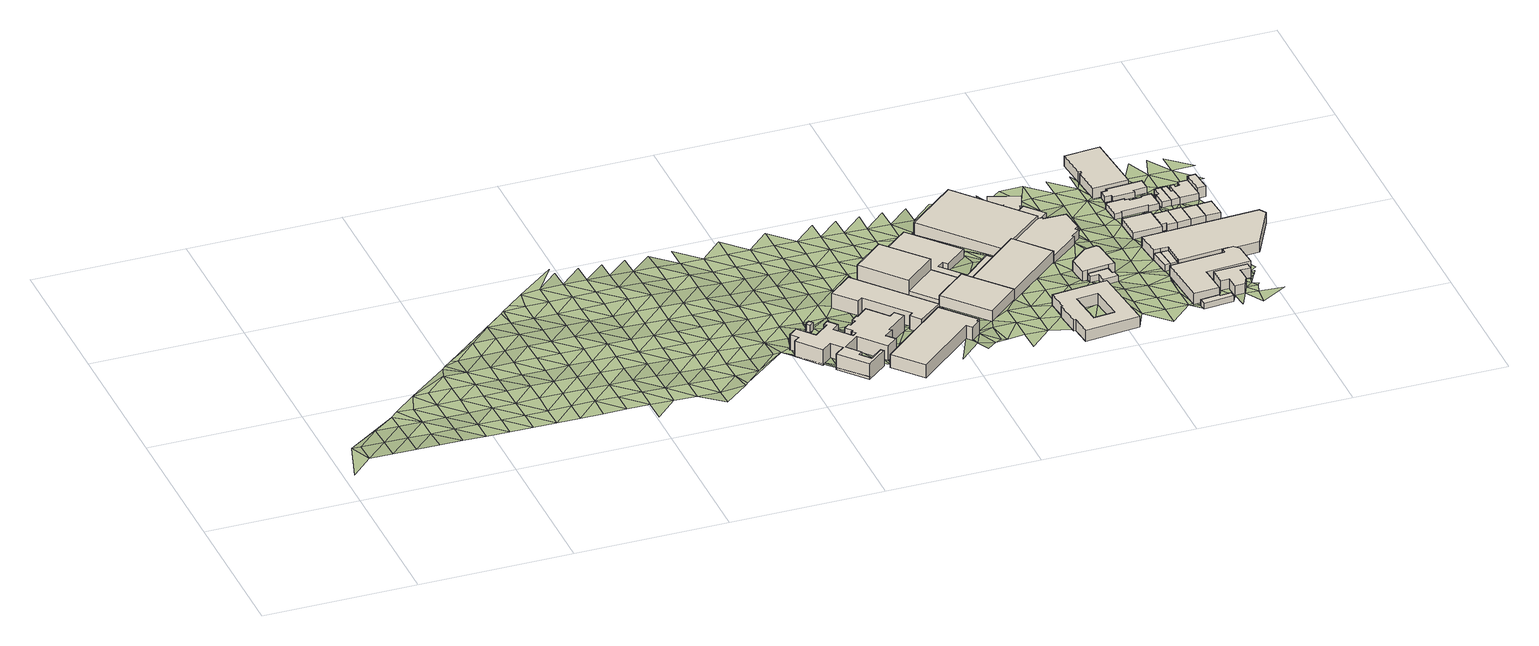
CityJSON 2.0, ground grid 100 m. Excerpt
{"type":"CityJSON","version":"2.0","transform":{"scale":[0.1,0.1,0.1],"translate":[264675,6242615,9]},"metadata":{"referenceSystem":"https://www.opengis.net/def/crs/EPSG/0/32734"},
"CityObjects":{
"building1":{"type":"Building","attributes":{"building":"yes","building:levels":"1","footprint":{"type":"Polygon"},"plus_code":"CGXHXGX5+X9X","ground_height":16.44,"building_height":4.1,"roof_height":20.54},"geometry":[{"type":"Solid","lod":"1","boundaries":[[[[0,1,2,3]],[[1,4,5,2]],[[4,6,7,5]],[[6,0,3,7]],[[3,2,5,7]],[[6,4,1,0]]]]}]},
"building2":{"type":"Building","attributes":{"address":"Salt River Road Salt River Cape Town","building":"civic","building:levels":"3","footprint":{"type":"Polygon"},"plus_code":"CJX2X6XW+XQW","ground_height":17.45,"building_height":9.7,"roof_height":27.15},"geometry":[{"type":"Solid","lod":"1","boundaries":[[[[8,9,10,11]],[[9,12,13,10]],[[12,14,15,13]],[[14,16,17,15]],[[16,18,19,17]],[[18,20,21,19]],[[20,22,23,21]],[[22,24,25,23]],[[24,26,27,25]],[[26,28,29,27]],[[28,30,31,29]],[[30,32,33,31]],[[32,34,35,33]],[[34,36,37,35]],[[36,38,39,37]],[[38,40,41,39]],[[40,42,43,41]],[[42,44,45,43]],[[44,46,47,45]],[[46,48,49,47]],[[48,50,51,49]],[[50,52,53,51]],[[52,54,55,53]],[[54,56,57,55]],[[56,58,59,57]],[[58,60,61,59]],[[60,62,63,61]],[[62,64,65,63]],[[64,66,67,65]],[[66,68,69,67]],[[68,70,71,69]],[[70,72,73,71]],[[72,74,75,73]],[[74,76,77,75]],[[76,78,79,77]],[[78,80,81,79]],[[80,82,83,81]],[[82,84,85,83]],[[84,86,87,85]],[[86,88,89,87]],[[88,90,91,89]],[[90,8,11,91]],[[11,10,13,15,17,19,21,23,25,27,29,31,33,35,37,39,41,43,45,47,49,51,53,55,57,59,61,63,65,67,69,71,73,75,77,79,81,83,85,87,89,91]],[[90,88,86,84,82,80,78,76,74,72,70,68,66,64,62,60,58,56,54,52,50,48,46,44,42,40,38,36,34,32,30,28,26,24,22,20,18,16,14,12,9,8]]]]}]},
"building3":{"type":"Building","attributes":{"address":"Central Park 30 Hopkins Street Salt River Cape Town","building":"industrial","building:levels":"2","footprint":{"type":"Polygon"},"plus_code":"CMX9X6XJ+XRR","ground_height":18.25,"building_height":6.9,"roof_height":25.15},"geometry":[{"type":"Solid","lod":"1","boundaries":[[[[92,93,94,95]],[[93,96,97,94]],[[96,98,99,97]],[[98,100,101,99]],[[100,102,103,101]],[[102,104,105,103]],[[104,106,107,105]],[[106,92,95,107]],[[95,94,97,99,101,103,105,107]],[[106,104,102,100,98,96,93,92]]]]}]},
"building4":{"type":"Building","attributes":{"address":"39 Salt River Road Salt River Cape Town","building":"retail","building:levels":"3","footprint":{"type":"Polygon"},"plus_code":"CMXFXXXV+X6R","ground_height":15.02,"building_height":9.7,"roof_height":24.72},"geometry":[{"type":"Solid","lod":"1","boundaries":[[[[108,109,110,111]],[[109,112,113,110]],[[112,114,115,113]],[[114,116,117,115]],[[116,118,119,117]],[[118,120,121,119]],[[120,122,123,121]],[[122,108,111,123]],[[111,110,113,115,117,119,121,123]],[[122,120,118,116,114,112,109,108]]]]}]},
"building5":{"type":"Building","attributes":{"address":"33 Salt River Road Salt River Cape Town","building":"industrial","building:levels":"4","footprint":{"type":"Polygon"},"plus_code":"CMXXXRXQ+XXR","ground_height":13.51,"building_height":12.5,"roof_height":26.01},"geometry":[{"type":"Solid","lod":"1","boundaries":[[[[124,125,126,127,128]],[[125,129,130,131,126]],[[129,132,133,134,135,131,130]],[[132,124,128,127,135,134,133]],[[127,126,131,135]],[[132,129,125,124]]]]}]},
"building6":{"type":"Building","attributes":{"building":"industrial","building:levels":"1","footprint":{"type":"Polygon"},"plus_code":"CPXWX6X7+X3R","ground_height":14.26,"building_height":4.1,"roof_height":18.36},"geometry":[{"type":"Solid","lod":"1","boundaries":[[[[136,137,138,139,130]],[[137,140,141,139,138]],[[140,142,133,134,141]],[[142,136,130,134,133]],[[130,139,141,134]],[[142,140,137,136]]]]}]},
"building7":{"type":"Building","attributes":{"address":"10 Hopkins Street Salt River Cape Town","building":"industrial","building:levels":"2","footprint":{"type":"Polygon"},"plus_code":"CQXRXXXP+XQV","ground_height":14.89,"building_height":6.9,"roof_height":21.79},"geometry":[{"type":"Solid","lod":"1","boundaries":[[[[143,144,138,139,145,146,141]],[[144,147,148,145,139,138]],[[147,149,150,151,148]],[[149,152,153,154,151,150]],[[152,143,141,146,154,153]],[[146,145,148,151,154]],[[152,149,147,144,143]]]]}]},
"building8":{"type":"Building","attributes":{"address":"Salt River Road Salt River Cape Town","building":"commercial","building:levels":"1","footprint":{"type":"Polygon"},"plus_code":"CQX9XQXW+XVV","ground_height":13.62,"building_height":4.1,"roof_height":17.72},"geometry":[{"type":"Solid","lod":"1","boundaries":[[[[155,156,133,128]],[[156,157,158,133]],[[157,159,153,158]],[[159,160,161,153]],[[160,162,163,161]],[[162,164,165,163]],[[164,166,167,165]],[[166,168,169,167]],[[168,170,171,169]],[[170,172,173,171]],[[172,174,175,173]],[[174,155,128,175]],[[128,133,158,153,161,163,165,167,169,171,173,175]],[[174,172,170,168,166,164,162,160,159,157,156,155]]]]}]},
"building9":{"type":"Building","attributes":{"address":"10A Hopkins Street Salt River Cape Town","building":"industrial","building:levels":"2","footprint":{"type":"Polygon"},"plus_code":"CVXCXWXG+X2V","ground_height":14.1,"building_height":6.9,"roof_height":21},"geometry":[{"type":"Solid","lod":"1","boundaries":[[[[176,177,178,179,180,181,182]],[[177,183,184,180,179,178]],[[183,185,186,187,184]],[[185,188,150,187,186]],[[188,176,182,181,150]],[[181,180,184,187,150]],[[188,185,183,177,176]]]]}]},
"building10":{"type":"Building","attributes":{"address":"20 Durham Avenue Salt River Cape Town","building":"school","building:levels":"2","footprint":{"type":"Polygon"},"plus_code":"C2X7XVXV+X2R","ground_height":15.33,"building_height":6.9,"roof_height":22.23},"geometry":[{"type":"Solid","lod":"1","boundaries":[[[[189,190,191,192]],[[190,193,194,191]],[[193,195,196,194]],[[195,197,198,196]],[[197,199,200,198]],[[199,201,202,200]],[[201,203,204,202]],[[203,189,192,204]],[[205,206,207,208]],[[206,209,210,207]],[[209,211,212,210]],[[211,205,208,212]],[[192,191,194,196,198,200,202,204],[208,207,210,212]],[[203,201,199,197,195,193,190,189],[211,209,206,205]]]]}]},
"building11":{"type":"Building","attributes":{"address":"Salt River","building":"industrial","building:levels":"2","footprint":{"type":"Polygon"},"plus_code":"CVX8XFXF+XPW","ground_height":12.06,"building_height":6.9,"roof_height":18.96},"geometry":[{"type":"Solid","lod":"1","boundaries":[[[[213,214,178,179,215]],[[214,216,217,218,179,178]],[[216,219,220,218,217]],[[219,221,222,220]],[[221,213,215,222]],[[215,179,218,220,222]],[[221,219,216,214,213]]]]}]},
"building12":{"type":"Building","attributes":{"address":"10 Durham Avenue Salt River Cape Town","building":"commercial","building:levels":"1","footprint":{"type":"Polygon"},"plus_code":"C2XXX3XH+X3V","ground_height":13.16,"building_height":4.1,"roof_height":17.26},"geometry":[{"type":"Solid","lod":"1","boundaries":[[[[223,224,225,178]],[[224,226,227,225]],[[226,228,229,227]],[[228,230,231,229]],[[230,232,233,231]],[[232,234,235,233]],[[234,236,237,235]],[[236,238,239,237]],[[238,240,241,239]],[[240,242,217,241]],[[242,223,178,217]],[[178,225,227,229,231,233,235,237,239,241,217]],[[242,240,238,236,234,232,230,228,226,224,223]]]]}]},
"building13":{"type":"Building","attributes":{"address":"16 Durham Avenue Salt River Cape Town","building":"commercial","building:levels":"1","footprint":{"type":"Polygon"},"plus_code":"C4X2X8XP+XGV","ground_height":13.42,"building_height":4.1,"roof_height":17.52},"geometry":[{"type":"Solid","lod":"1","boundaries":[[[[243,244,245,246]],[[244,247,248,245]],[[247,249,250,248]],[[249,251,252,250]],[[251,253,254,252]],[[253,255,256,254]],[[255,257,258,256]],[[257,243,246,258]],[[246,245,248,250,252,254,256,258]],[[257,255,253,251,249,247,244,243]]]]}]},
"building14":{"type":"Building","attributes":{"address":"12 Hopkins Street Salt River Cape Town","building":"commercial","building:levels":"2","footprint":{"type":"Polygon"},"plus_code":"C3XQXMXG+XXX","ground_height":13.1,"building_height":6.9,"roof_height":20},"geometry":[{"type":"Solid","lod":"1","boundaries":[[[[259,260,246,261,262,245]],[[260,263,264,261,246]],[[263,265,266,264]],[[265,267,268,266]],[[267,269,270,268]],[[269,271,272,270]],[[271,273,274,272]],[[273,259,245,262,274]],[[262,261,264,266,268,270,272,274]],[[273,271,269,267,265,263,260,259]]]]}]},
"building15":{"type":"Building","attributes":{"address":"2 Durham Avenue Salt River 0792 Cape Town Western Cape","building":"retail","building:levels":"1","footprint":{"type":"Polygon"},"plus_code":"C2XPX3X6+X2R","ground_height":9.83,"building_height":4.1,"roof_height":13.93},"geometry":[{"type":"Solid","lod":"1","boundaries":[[[[275,276,277,278]],[[276,279,280,277]],[[279,281,282,280]],[[281,283,284,282]],[[283,285,286,284]],[[285,287,288,286]],[[287,289,290,288]],[[289,275,278,290]],[[278,277,280,282,284,286,288,290]],[[289,287,285,283,281,279,276,275]]]]}]},
"building16":{"type":"Building","attributes":{"address":"Salt River","building":"retail","building:levels":"1","footprint":{"type":"Polygon"},"plus_code":"C3X4XJXW+XCV","ground_height":10.67,"building_height":4.1,"roof_height":14.77},"geometry":[{"type":"Solid","lod":"1","boundaries":[[[[291,292,293,294]],[[292,295,296,293]],[[295,297,298,296]],[[297,291,294,298]],[[294,293,296,298]],[[297,295,292,291]]]]}]},
"building17":{"type":"Building","attributes":{"address":"31 Durham Avenue Salt River Cape Town","building":"house","building:levels":"1","footprint":{"type":"Polygon"},"plus_code":"C6XJXJX6+XRX","ground_height":13.89,"building_height":4.1,"roof_height":17.99},"geometry":[{"type":"Solid","lod":"1","boundaries":[[[[299,300,301,302]],[[300,303,304,301]],[[303,305,306,304]],[[305,307,308,306]],[[307,309,310,308]],[[309,299,302,310]],[[302,301,304,306,308,310]],[[309,307,305,303,300,299]]]]}]},
"building18":{"type":"Building","attributes":{"address":"25 Durham Avenue Salt River Cape Town","building":"retail","building:levels":"1","footprint":{"type":"Polygon"},"plus_code":"C5XVXFX3+XMR","ground_height":12.84,"building_height":4.1,"roof_height":16.94},"geometry":[{"type":"Solid","lod":"1","boundaries":[[[[311,312,313,314]],[[312,315,316,313]],[[315,317,318,316]],[[317,311,314,318]],[[314,313,316,318]],[[317,315,312,311]]]]}]},
"building19":{"type":"Building","attributes":{"address":"25A Durham Avenue Salt River Cape Town","building":"retail","building:levels":"1","footprint":{"type":"Polygon"},"plus_code":"C6X3XVXP+XQV","ground_height":12.84,"building_height":4.1,"roof_height":16.94},"geometry":[{"type":"Solid","lod":"1","boundaries":[[[[317,315,316,318]],[[315,319,320,316]],[[319,321,322,320]],[[321,317,318,322]],[[318,316,320,322]],[[321,319,315,317]]]]}]},
"building20":{"type":"Building","attributes":{"address":"27 Durham Avenue Salt River 7925 Cape Town","building":"retail","building:levels":"2","footprint":{"type":"Polygon"},"plus_code":"C6XMXRX5+XHR","ground_height":13.68,"building_height":6.9,"roof_height":20.58},"geometry":[{"type":"Solid","lod":"1","boundaries":[[[[323,324,325,326]],[[324,327,328,325]],[[327,329,330,328]],[[329,331,332,330]],[[331,333,334,332]],[[333,335,336,334]],[[335,337,338,336]],[[337,339,340,338]],[[339,323,326,340]],[[326,325,328,330,332,334,336,338,340]],[[339,337,335,333,331,329,327,324,323]]]]}]},
"building21":{"type":"Building","attributes":{"address":"17 Durham Avenue Salt River Cape Town","building":"commercial","building:levels":"1","footprint":{"type":"Polygon"},"plus_code":"C6X2XQXF+X9W","ground_height":11.5,"building_height":4.1,"roof_height":15.6},"geometry":[{"type":"Solid","lod":"1","boundaries":[[[[341,342,343,344]],[[342,345,346,343]],[[345,347,348,346]],[[347,349,350,348]],[[349,351,352,350]],[[351,341,344,352]],[[344,343,346,348,350,352]],[[351,349,347,345,342,341]]]]}]},
"building22":{"type":"Building","attributes":{"building":"warehouse","building:levels":"2","footprint":{"type":"Polygon"},"plus_code":"C7X9X8XW+XRV","ground_height":13.68,"building_height":6.9,"roof_height":20.58},"geometry":[{"type":"Solid","lod":"1","boundaries":[[[[353,354,355,356]],[[354,357,358,355]],[[357,359,360,358]],[[359,361,362,360]],[[361,363,364,362]],[[363,365,366,364]],[[365,367,368,366]],[[367,369,370,368]],[[369,353,356,370]],[[356,355,358,360,362,364,366,368,370]],[[369,367,365,363,361,359,357,354,353]]]]}]},
"building23":{"type":"Building","attributes":{"address":"Durham Avenue Salt River Cape Town","building":"commercial","building:levels":"1","footprint":{"type":"Polygon"},"plus_code":"C6X5X8X8+XJX","ground_height":10.66,"building_height":4.1,"roof_height":14.76},"geometry":[{"type":"Solid","lod":"1","boundaries":[[[[371,372,373,374]],[[372,375,376,373]],[[375,377,378,376]],[[377,379,380,378]],[[379,381,382,380]],[[381,383,384,382]],[[383,385,386,384]],[[385,387,388,386]],[[387,389,390,388]],[[389,391,392,390]],[[391,393,394,392]],[[393,395,396,394]],[[395,397,398,396]],[[397,371,374,398]],[[374,373,376,378,380,382,384,386,388,390,392,394,396,398]],[[397,395,393,391,389,387,385,383,381,379,377,375,372,371]]]]}]},
"building24":{"type":"Building","attributes":{"address":"4 Chapel Street Salt River Cape Town","building":"house","building:levels":"1","footprint":{"type":"Polygon"},"plus_code":"C6XQX3XQ+XRX","ground_height":11.9,"building_height":4.1,"roof_height":16},"geometry":[{"type":"Solid","lod":"1","boundaries":[[[[399,342,343,400,401,402]],[[342,341,403,400,343]],[[341,404,405,403]],[[404,406,407,405]],[[406,408,409,407]],[[408,399,402,401,409]],[[401,400,403,405,407,409]],[[408,406,404,341,342,399]]]]}]},
"building25":{"type":"Building","attributes":{"address":"9 Durham Avenue Salt River Cape Town","building":"commercial","building:levels":"2","footprint":{"type":"Polygon"},"plus_code":"C5XPXXX2+X4X","ground_height":9.64,"building_height":6.9,"roof_height":16.54},"geometry":[{"type":"Solid","lod":"1","boundaries":[[[[410,411,412,413]],[[411,414,415,412]],[[414,416,417,415]],[[416,418,419,417]],[[418,420,421,419]],[[420,422,423,421]],[[422,424,425,423]],[[424,410,413,425]],[[413,412,415,417,419,421,423,425]],[[424,422,420,418,416,414,411,410]]]]}]},
"building26":{"type":"Building","attributes":{"address":"Durham Avenue Salt River Cape Town","building":"commercial","building:levels":"1","footprint":{"type":"Polygon"},"plus_code":"C6X6X2X7+X9V","ground_height":10.27,"building_height":4.1,"roof_height":14.37},"geometry":[{"type":"Solid","lod":"1","boundaries":[[[[426,427,428,429]],[[427,430,431,428]],[[430,432,433,431]],[[432,434,435,433]],[[434,436,437,435]],[[436,438,439,437]],[[438,440,441,439]],[[440,442,443,441]],[[442,444,445,443]],[[444,426,429,445]],[[429,428,431,433,435,437,439,441,443,445]],[[444,442,440,438,436,434,432,430,427,426]]]]}]},
"building27":{"type":"Building","attributes":{"address":"21 Homer Street Salt River Cape Town","building":"commercial","building:levels":"2","footprint":{"type":"Polygon"},"plus_code":"C7XHX6X7+XCX","ground_height":12.39,"building_height":6.9,"roof_height":19.29},"geometry":[{"type":"Solid","lod":"1","boundaries":[[[[446,447,318,448,449,314]],[[447,450,322,451,448,318]],[[450,452,320,453,451,322]],[[452,454,455,453,320]],[[454,456,457,455]],[[456,458,459,457]],[[458,460,461,459]],[[460,462,463,461]],[[462,464,465,463]],[[464,466,467,465]],[[466,446,314,449,467]],[[449,448,451,453,455,457,459,461,463,465,467]],[[466,464,462,460,458,456,454,452,450,447,446]]]]}]},
"building28":{"type":"Building","attributes":{"address":"6 Chapel Street Salt River Cape Town","building":"house","building:levels":"1","footprint":{"type":"Polygon"},"plus_code":"C7X6XFXW+X2R","ground_height":11.9,"building_height":4.1,"roof_height":16},"geometry":[{"type":"Solid","lod":"1","boundaries":[[[[399,408,409,401]],[[408,468,469,470,409]],[[468,471,472,473,470,469]],[[471,474,475,473,472]],[[474,399,401,475]],[[401,409,470,473,475]],[[474,471,468,408,399]]]]}]},
"building29":{"type":"Building","attributes":{"address":"Chapel Street Salt River Cape Town","building":"house","building:levels":"1","footprint":{"type":"Polygon"},"plus_code":"C7X4XXXR+XFX","ground_height":10.72,"building_height":4.1,"roof_height":14.82},"geometry":[{"type":"Solid","lod":"1","boundaries":[[[[476,477,478,479]],[[477,480,481,478]],[[480,482,483,481]],[[482,484,485,483]],[[484,486,487,485]],[[486,476,479,487]],[[479,478,481,483,485,487]],[[486,484,482,480,477,476]]]]}]},
"building30":{"type":"Building","attributes":{"address":"8 Chapel Street Salt River Cape Town","building":"house","building:levels":"1","footprint":{"type":"Polygon"},"plus_code":"C7XMXVXW+XVX","ground_height":11.71,"building_height":4.1,"roof_height":15.81},"geometry":[{"type":"Solid","lod":"1","boundaries":[[[[471,468,469,472]],[[468,488,489,469]],[[488,490,491,489]],[[490,471,472,491]],[[472,469,489,491]],[[490,488,468,471]]]]}]},
"building31":{"type":"Building","attributes":{"address":"Chapel Street Salt River Cape Town","building":"house","building:levels":"1","footprint":{"type":"Polygon"},"plus_code":"C7XCXWX7+X5W","ground_height":10.72,"building_height":4.1,"roof_height":14.82},"geometry":[{"type":"Solid","lod":"1","boundaries":[[[[492,493,479,478]],[[493,494,495,479]],[[494,496,497,495]],[[496,498,499,497]],[[498,500,501,499]],[[500,492,478,501]],[[478,479,495,497,499,501]],[[500,498,496,494,493,492]]]]}]},
"building32":{"type":"Building","attributes":{"address":"10 Chapel Street Salt River Cape Town","building":"house","building:levels":"1","footprint":{"type":"Polygon"},"plus_code":"C8X5XMXG+X4W","ground_height":11.71,"building_height":4.1,"roof_height":15.81},"geometry":[{"type":"Solid","lod":"1","boundaries":[[[[490,488,489,491]],[[488,502,503,504,489]],[[502,505,506,507,504,503]],[[505,490,491,507,506]],[[491,489,504,507]],[[505,502,488,490]]]]}]},
"building33":{"type":"Building","attributes":{"address":"13 Chapel Street Salt River Cape Town","building":"house","building:levels":"1","footprint":{"type":"Polygon"},"plus_code":"C7XVXWXP+X6R","ground_height":10.72,"building_height":4.1,"roof_height":14.82},"geometry":[{"type":"Solid","lod":"1","boundaries":[[[[508,509,510,495]],[[509,511,512,510]],[[511,513,514,512]],[[513,515,516,514]],[[515,517,518,516]],[[517,519,520,518]],[[519,521,522,520]],[[521,523,524,522]],[[523,525,497,524]],[[525,508,495,497]],[[495,510,512,514,516,518,520,522,524,497]],[[525,523,521,519,517,515,513,511,509,508]]]]}]},
"building34":{"type":"Building","attributes":{"address":"Chapel Street Salt River Cape Town","building":"house","building:levels":"2","footprint":{"type":"Polygon"},"plus_code":"C8X8XGXV+XFW","ground_height":10.72,"building_height":6.9,"roof_height":17.62},"geometry":[{"type":"Solid","lod":"1","boundaries":[[[[526,527,528,529,530,531]],[[527,513,514,532,529,528]],[[513,511,512,533,532,514]],[[511,526,531,530,533,512]],[[530,529,532,533]],[[511,513,527,526]]]]}]},
"terrain1":{"type":"TINRelief","geometry":[{"type":"CompositeSurface","lod":"1","boundaries":[[[534,535,536]],[[536,535,537]],[[537,535,538]],[[536,537,539]],[[535,540,538]],[[537,538,539]],[[536,539,541]],[[538,540,542]],[[540,543,542]],[[539,538,544]],[[538,542,544]],[[541,539,544]],[[545,542,543]],[[543,546,545]],[[542,547,544]],[[547,541,544]],[[542,545,547]],[[541,547,548]],[[545,546,549]],[[548,547,550]],[[545,551,547]],[[545,549,551]],[[548,550,552]],[[553,550,547]],[[547,551,553]],[[551,549,554]],[[550,555,552]],[[553,555,550]],[[556,553,551]],[[556,551,554]],[[557,552,555]],[[553,558,555]],[[558,553,556]],[[552,557,559]],[[554,560,556]],[[557,555,561]],[[555,558,562]],[[555,562,561]],[[558,556,563]],[[556,560,564]],[[561,559,557]],[[552,559,565]],[[563,562,558]],[[556,564,563]],[[566,564,560]],[[561,562,567]],[[562,563,568]],[[561,567,559]],[[562,568,567]],[[564,569,563]],[[564,566,569]],[[559,570,565]],[[571,568,563]],[[559,567,570]],[[563,569,571]],[[570,572,565]],[[573,567,568]],[[569,566,574]],[[570,575,572]],[[568,571,573]],[[572,575,576]],[[577,570,567]],[[571,569,578]],[[567,573,577]],[[578,569,574]],[[575,570,579]],[[570,577,580]],[[581,573,571]],[[575,582,576]],[[571,578,583]],[[570,580,579]],[[577,573,581]],[[581,571,583]],[[578,574,584]],[[575,579,582]],[[585,580,577]],[[574,586,584]],[[577,581,585]],[[583,578,587]],[[576,582,588]],[[589,579,580]],[[585,590,580]],[[578,584,587]],[[581,583,591]],[[580,590,589]],[[579,592,582]],[[591,585,581]],[[591,583,587]],[[584,586,593]],[[579,589,592]],[[594,590,585]],[[586,595,593]],[[594,585,591]],[[588,596,576]],[[597,587,584]],[[582,592,588]],[[598,589,590]],[[590,594,599]],[[584,593,597]],[[600,591,587]],[[590,599,598]],[[589,601,592]],[[600,587,597]],[[602,593,595]],[[594,591,603]],[[601,588,592]],[[589,598,601]],[[599,594,603]],[[600,603,591]],[[593,604,597]],[[602,605,593]],[[598,599,606]],[[588,601,607]],[[599,603,606]],[[593,605,604]],[[588,607,596]],[[600,597,608]],[[598,609,601]],[[606,609,598]],[[608,597,604]],[[602,610,605]],[[611,603,600]],[[607,601,612]],[[596,607,613]],[[609,612,601]],[[611,600,608]],[[614,606,603]],[[605,615,604]],[[607,616,613]],[[605,610,615]],[[606,614,609]],[[614,603,611]],[[612,616,607]],[[617,608,604]],[[604,615,618]],[[613,619,620]],[[610,621,622]],[[613,616,619]],[[623,612,609]],[[609,614,624]],[[617,604,618]],[[610,622,615]],[[625,611,608]],[[612,623,616]],[[609,624,623]],[[625,608,617]],[[626,620,619]],[[614,611,627]],[[628,618,615]],[[628,615,622]],[[627,624,614]],[[616,629,619]],[[627,611,625]],[[616,623,630]],[[631,617,618]],[[616,630,629]],[[618,628,632]],[[619,629,626]],[[623,624,633]],[[625,617,631]],[[624,627,634]],[[631,618,632]],[[622,635,628]],[[633,630,623]],[[624,634,633]],[[629,636,626]],[[625,637,627]],[[625,631,637]],[[632,628,638]],[[628,635,639]],[[640,634,627]],[[630,641,629]],[[630,633,642]],[[637,640,627]],[[628,639,638]],[[641,636,629]],[[631,632,643]],[[626,636,644]],[[630,642,641]],[[633,634,645]],[[643,637,631]],[[640,645,634]],[[638,643,632]],[[646,639,635]],[[647,642,633]],[[641,648,636]],[[635,649,646]],[[645,647,633]],[[637,650,640]],[[637,643,651]],[[636,648,652]],[[641,642,653]],[[654,638,639]],[[639,646,655]],[[637,651,650]],[[642,647,653]],[[645,640,656]],[[639,655,654]],[[641,657,648]],[[643,638,658]],[[640,650,656]],[[657,641,653]],[[659,646,649]],[[647,645,660]],[[651,643,658]],[[654,658,638]],[[655,646,661]],[[645,656,660]],[[648,657,662]],[[650,651,663]],[[653,647,664]],[[654,655,661]],[[651,658,663]],[[648,662,665]],[[661,646,659]],[[653,664,657]],[[664,647,660]],[[656,650,666]],[[650,663,667]],[[668,662,657]],[[669,658,654]],[[654,661,670]],[[650,667,666]],[[668,657,664]],[[671,661,659]],[[660,656,672]],[[670,669,654]],[[663,658,673]],[[656,666,672]],[[662,668,674]],[[673,667,663]],[[675,664,660]],[[676,661,671]],[[673,658,669]],[[670,661,676]],[[662,674,677]],[[664,675,668]],[[675,660,672]],[[678,666,667]],[[678,667,673]],[[679,669,670]],[[676,680,670]],[[674,668,681]],[[668,675,682]],[[683,672,666]],[[678,684,666]],[[670,680,679]],[[685,673,669]],[[668,682,681]],[[671,686,676]],[[666,684,683]],[[675,672,687]],[[685,669,679]],[[688,678,673]],[[674,681,689]],[[687,682,675]],[[676,690,680]],[[687,672,683]],[[678,688,684]],[[685,688,673]],[[691,681,682]],[[679,680,692]],[[683,684,693]],[[691,682,687]],[[676,686,690]],[[679,692,685]],[[684,688,693]],[[692,680,690]],[[691,694,681]],[[695,687,683]],[[683,693,696]],[[688,685,697]],[[692,698,685]],[[681,694,699]],[[686,692,690]],[[695,683,696]],[[688,697,693]],[[700,691,687]],[[697,685,698]],[[692,686,701]],[[691,700,694]],[[700,687,695]],[[696,693,702]],[[686,703,701]],[[697,702,693]],[[704,703,686]],[[705,692,701]],[[698,692,706]],[[694,707,699]],[[701,703,708]],[[694,700,707]],[[695,696,709]],[[702,710,696]],[[706,692,705]],[[711,697,698]],[[701,712,705]],[[713,704,686]],[[695,709,700]],[[709,696,710]],[[697,711,702]],[[711,698,706]],[[714,704,715]],[[700,716,707]],[[715,704,713]],[[705,712,717]],[[716,700,709]],[[702,718,710]],[[706,705,719]],[[720,714,715]],[[702,711,721]],[[722,712,723]],[[724,707,725]],[[702,721,718]],[[725,707,716]],[[719,705,717]],[[712,722,717]],[[709,710,726]],[[711,706,727]],[[706,719,728]],[[722,723,729]],[[716,709,726]],[[726,710,718]],[[727,721,711]],[[717,730,719]],[[727,706,728]],[[731,732,733]],[[730,717,734]],[[728,719,0]],[[735,717,722]],[[736,737,731]],[[725,716,738]],[[734,717,735]],[[718,721,739]],[[726,738,716]],[[740,731,733]],[[739,721,727]],[[741,742,743]],[[744,745,743]],[[741,743,746]],[[746,743,745]],[[731,740,736]],[[734,735,747]],[[0,748,728]],[[0,734,748]],[[738,749,725]],[[742,747,735]],[[750,745,744]],[[726,718,751]],[[752,746,745]],[[718,739,753]],[[754,742,741]],[[746,754,741]],[[755,727,728]],[[725,749,756]],[[748,734,747]],[[736,740,757]],[[738,726,751]],[[751,718,753]],[[740,758,757]],[[742,754,759]],[[747,742,759]],[[760,736,757]],[[757,758,761]],[[755,728,748]],[[754,762,763]],[[739,727,764]],[[760,757,761]],[[759,754,763]],[[749,738,765]],[[766,747,759]],[[764,753,739]],[[764,727,755]],[[765,738,751]],[[761,767,760]],[[747,768,748]],[[749,769,756]],[[747,766,768]],[[748,770,755]],[[769,749,765]],[[751,753,771]],[[768,766,772]],[[753,764,773]],[[774,748,768]],[[774,770,748]],[[767,775,776]],[[765,751,771]],[[771,753,773]],[[777,768,772]],[[755,778,764]],[[767,779,775]],[[755,770,778]],[[775,779,780]],[[769,765,781]],[[782,767,761]],[[783,768,777]],[[774,768,783]],[[770,774,783]],[[773,764,778]],[[771,781,765]],[[779,50,780]],[[777,784,783]],[[773,785,771]],[[781,786,769]],[[784,777,787]],[[767,782,779]],[[778,770,122]],[[778,785,773]],[[788,783,784]],[[769,786,789]],[[781,771,790]],[[791,784,787]],[[790,771,785]],[[779,782,50]],[[788,784,792]],[[786,781,793]],[[761,104,782]],[[792,784,791]],[[794,791,50]],[[793,781,790]],[[122,795,778]],[[785,778,796]],[[794,792,791]],[[786,797,789]],[[782,794,50]],[[785,796,790]],[[796,778,795]],[[797,786,793]],[[122,798,795]],[[793,790,799]],[[790,796,800]],[[795,801,796]],[[802,798,122]],[[801,795,798]],[[793,799,797]],[[802,122,803]],[[790,800,799]],[[804,796,801]],[[798,805,801]],[[803,782,104]],[[806,807,808]],[[796,804,800]],[[802,805,798]],[[797,799,809]],[[810,802,803]],[[811,802,810]],[[797,809,812]],[[802,811,805]],[[800,813,799]],[[801,124,804]],[[807,806,814]],[[800,804,813]],[[799,815,809]],[[803,104,816]],[[814,806,817]],[[810,803,818]],[[811,810,818]],[[819,820,806]],[[815,799,813]],[[811,818,805]],[[816,104,821]],[[817,806,820]],[[818,803,816]],[[804,124,813]],[[821,822,817]],[[809,815,823]],[[820,824,817]],[[809,823,825]],[[826,821,817]],[[815,813,827]],[[813,124,827]],[[826,817,824]],[[818,816,828]],[[828,816,821]],[[824,820,829]],[[830,823,815]],[[826,824,829]],[[828,821,826]],[[827,830,815]],[[830,831,823]],[[826,829,832]],[[124,174,827]],[[832,828,826]],[[823,831,833]],[[829,834,832]],[[830,827,174]],[[831,830,835]],[[828,832,836]],[[834,837,838]],[[830,174,835]],[[832,834,838]],[[839,840,841]],[[149,828,836]],[[840,842,841]],[[831,835,843]],[[832,844,836]],[[831,843,845]],[[846,149,847]],[[832,838,844]],[[835,174,848]],[[848,843,835]],[[841,842,849]],[[174,850,848]],[[844,851,836]],[[149,836,851]],[[846,847,852]],[[174,853,850]],[[853,841,849]],[[843,848,854]],[[844,838,855]],[[850,856,848]],[[857,149,851]],[[842,858,849]],[[859,855,838]],[[844,189,851]],[[843,854,860]],[[850,853,856]],[[189,844,855]],[[858,853,849]],[[847,861,852]],[[853,858,856]],[[862,857,851]],[[149,857,863]],[[848,856,861]],[[864,851,189]],[[189,855,865]],[[862,851,864]],[[856,858,866]],[[219,854,848]],[[858,852,866]],[[856,866,861]],[[857,862,863]],[[861,866,852]],[[864,189,867]],[[868,869,870]],[[176,149,863]],[[871,869,868]],[[870,872,868]],[[873,854,219]],[[862,864,874]],[[863,862,874]],[[864,867,874]],[[871,868,875]],[[871,875,869]],[[868,872,875]],[[203,867,189]],[[874,876,863]],[[876,176,863]],[[867,877,874]],[[878,876,874]],[[877,867,203]],[[874,877,878]],[[219,879,880]],[[876,881,176]],[[878,881,876]],[[219,882,879]],[[203,883,884]],[[885,878,877]],[[877,203,886]],[[887,176,881]],[[219,888,882]],[[886,889,877]],[[890,203,884]],[[879,882,891]],[[203,892,886]],[[893,879,891]],[[281,882,894]],[[890,892,203]],[[895,887,881]],[[882,888,894]],[[176,887,896]],[[897,890,884]],[[892,253,886]],[[894,295,898]],[[894,888,295]],[[884,899,897]],[[898,900,894]],[[898,295,900]],[[892,890,901]],[[888,902,295]],[[255,243,257]],[[900,295,292]],[[267,887,895]],[[903,255,253]],[[903,243,255]],[[901,890,897]],[[904,902,888]],[[905,243,903]],[[906,900,292]],[[267,896,887]],[[892,907,253]],[[292,908,906]],[[891,275,909]],[[910,911,904]],[[911,902,904]],[[901,907,892]],[[903,253,912]],[[897,899,913]],[[292,914,908]],[[915,902,911]],[[905,903,912]],[[916,896,917]],[[896,267,918]],[[918,267,265]],[[914,292,915]],[[275,908,914]],[[912,253,907]],[[913,901,897]],[[911,910,236]],[[918,919,896]],[[917,896,919]],[[265,905,920]],[[911,236,915]],[[921,922,917]],[[275,923,909]],[[919,921,917]],[[907,901,924]],[[912,920,905]],[[914,925,275]],[[918,265,926]],[[924,901,913]],[[919,927,921]],[[918,926,919]],[[927,236,921]],[[923,275,925]],[[236,928,915]],[[914,915,929]],[[926,265,920]],[[907,930,912]],[[925,914,929]],[[927,928,236]],[[924,931,907]],[[932,924,913]],[[928,929,915]],[[932,913,933]],[[934,927,919]],[[913,935,933]],[[930,907,931]],[[919,926,934]],[[920,912,311]],[[925,936,923]],[[924,932,930]],[[912,930,937]],[[928,927,938]],[[933,939,932]],[[924,930,931]],[[912,937,940]],[[929,936,925]],[[940,311,912]],[[941,926,920]],[[938,927,934]],[[920,311,941]],[[939,933,307]],[[932,939,942]],[[943,934,926]],[[937,930,944]],[[928,945,929]],[[937,311,940]],[[938,946,928]],[[943,926,941]],[[947,944,930]],[[936,929,945]],[[945,928,946]],[[347,938,934]],[[939,307,942]],[[347,934,943]],[[944,947,948]],[[949,943,941]],[[303,307,305]],[[938,950,946]],[[951,936,952]],[[303,942,307]],[[347,950,938]],[[945,952,936]],[[353,953,942]],[[397,945,946]],[[946,950,397]],[[954,942,303]],[[954,353,942]],[[941,955,949]],[[956,303,300]],[[369,953,353]],[[930,339,947]],[[957,950,347]],[[943,949,958]],[[303,956,954]],[[952,945,959]],[[347,960,957]],[[426,945,397]],[[353,954,354]],[[959,945,444]],[[960,961,957]],[[426,444,945]],[[956,962,963]],[[963,954,956]],[[952,959,964]],[[958,949,955]],[[397,430,426]],[[965,952,966]],[[964,966,952]],[[960,347,345]],[[440,959,444]],[[395,430,397]],[[966,964,967]],[[426,430,427]],[[964,968,967]],[[969,953,369]],[[970,961,960]],[[442,440,444]],[[337,947,339]],[[955,971,958]],[[972,973,963]],[[960,345,974]],[[973,975,963]],[[976,958,971]],[[337,977,947]],[[440,978,959]],[[393,391,395]],[[974,979,960]],[[980,976,971]],[[970,960,979]],[[430,395,432]],[[981,971,955]],[[982,363,975]],[[975,973,983]],[[367,969,369]],[[432,395,391]],[[975,983,982]],[[385,391,389]],[[982,984,363]],[[399,345,342]],[[984,365,363]],[[399,974,345]],[[973,972,985]],[[387,385,389]],[[986,984,982]],[[955,987,981]],[[988,982,983]],[[391,385,432]],[[984,986,365]],[[979,974,989]],[[365,986,990]],[[464,955,941]],[[365,990,367]],[[989,974,399]],[[978,440,438]],[[977,337,991]],[[992,367,990]],[[337,335,991]],[[969,367,992]],[[432,385,383]],[[432,436,434]],[[993,987,955]],[[994,969,992]],[[399,995,989]],[[432,383,436]],[[996,484,989]],[[989,484,383]],[[989,995,996]],[[997,333,969]],[[399,474,995]],[[978,438,998]],[[424,978,998]],[[482,383,484]],[[436,383,480]],[[995,999,996]],[[480,383,482]],[[1000,991,335]],[[1001,995,474]],[[438,436,1002]],[[480,1002,436]],[[1001,999,995]],[[474,471,490]],[[998,438,1003]],[[480,477,1002]],[[464,993,955]],[[474,490,1001]],[[998,1003,1004]],[[438,1002,1003]],[[500,1002,477]],[[1005,500,1006]],[[500,1005,1002]],[[1007,1005,1006]],[[490,1008,1001]],[[1002,1005,521]],[[521,515,1002]],[[1001,1008,1009]],[[1002,1010,1003]],[[521,1011,1012]],[[490,505,1008]],[[521,1012,515]],[[1002,515,1010]],[[505,1009,1008]],[[1003,1013,1014]],[[1010,1013,1003]],[[513,1010,515]],[[1015,1016,1009]],[[1010,513,1017]],[[1013,1010,1018]],[[1019,1013,1020]]]}]}
},
"vertices":[
[3169,773,63],[3141,750,63],[3141,750,115],[3169,773,115],[3161,727,63],[3161,727,115],[3189,750,63],[3189,750,115],
[3031,624,71],[2974,576,71],[2974,576,181],[3031,624,181],[3014,529,71],[3014,529,181],[2974,497,71],[2974,497,181],[3102,343,71],[3102,343,181],[3167,396,71],[3167,396,181],[3223,328,71],[3223,328,181],[3160,276,71],[3160,276,181],[3308,99,71],[3308,99,181],[3443,210,71],[3443,210,181],[3428,227,71],[3428,227,181],[3344,157,71],[3344,157,181],[3287,224,71],[3287,224,181],[3312,245,71],[3312,245,181],[3240,331,71],[3240,331,181],[3344,417,71],[3344,417,181],[3483,250,71],[3483,250,181],[3556,311,71],[3556,311,181],[3511,364,71],[3511,364,181],[3567,410,71],[3567,410,181],[3555,423,71],[3555,423,181],[3692,537,71],[3692,537,181],[3647,591,71],[3647,591,181],[3611,561,71],[3611,561,181],[3503,688,71],[3503,688,181],[3426,624,71],[3426,624,181],[3420,631,71],[3420,631,181],[3381,599,71],[3381,599,181],[3395,582,71],[3395,582,181],[3355,549,71],[3355,549,181],[3344,561,71],[3344,561,181],[3308,530,71],[3308,530,181],[3344,488,71],[3344,488,181],[3332,478,71],[3332,478,181],[3352,453,71],[3352,453,181],[3328,433,71],[3328,433,181],[3239,539,71],[3239,539,181],[3285,578,71],[3285,578,181],[3235,638,71],[3235,638,181],[3204,612,71],[3204,612,181],[3217,597,71],[3217,597,181],[3120,517,71],[3120,517,181],
[3634,3,69],[4012,330,69],[4012,330,161],[3634,3,161],[4042,296,69],[4042,296,161],[4104,349,69],[4104,349,161],[4096,359,69],[4096,359,161],[4111,372,69],[4111,372,161],[3927,582,69],[3927,582,161],[3472,187,69],[3472,187,161],
[3382,956,43],[3503,820,43],[3503,820,157],[3382,956,157],[3533,845,43],[3533,845,157],[3758,579,43],[3758,579,157],[3735,559,43],[3735,559,157],[3789,493,43],[3789,493,157],[3947,621,43],[3947,621,157],[3540,1092,43],[3540,1092,157],
[3834,1354,39],[3630,1178,39],[3630,1178,170],[3834,1354,170],[3834,1354,87],[3859,910,39],[3859,910,94],[3859,910,170],[4068,1090,39],[4068,1090,87],[4068,1090,94],[4068,1090,170],
[3859,910,46],[3996,751,46],[3996,751,87],[3996,751,94],[4206,931,46],[4206,931,94],[4068,1090,46],
[4206,931,54],[3996,751,54],[3996,751,128],[4206,931,128],[4233,475,54],[4233,475,128],[4445,660,54],[4445,660,120],[4445,660,128],[4247,883,54],[4247,883,87],[4247,883,128],
[3834,1354,24],[4068,1090,24],[4206,931,24],[4206,931,87],[4247,883,24],[4482,1089,24],[4482,1089,87],[4442,1134,24],[4442,1134,87],[4259,967,24],[4259,967,87],[4126,1119,24],[4126,1119,87],[4166,1150,24],[4166,1150,87],[4193,1121,24],[4193,1121,87],[4338,1244,24],[4338,1244,87],[4067,1551,24],[4067,1551,87],
[4818,988,43],[4630,1210,43],[4630,1210,83],[4630,1210,100],[4630,1210,120],[4818,988,120],[4818,988,100],[4554,1142,43],[4554,1142,120],[4260,884,43],[4260,884,83],[4260,884,120],[4445,660,43],
[4636,517,55],[4650,377,55],[4650,377,132],[4636,517,132],[4640,376,55],[4640,376,132],[4657,206,55],[4657,206,132],[4670,207,55],[4670,207,132],[4684,69,55],[4684,69,132],[5044,105,55],[5044,105,132],[4999,553,55],[4999,553,132],[4757,419,55],[4896,433,55],[4896,433,132],[4757,419,132],[4919,203,55],[4919,203,132],[4780,189,55],[4780,189,132],
[4554,1142,9],[4630,1210,9],[4554,1142,100],[4877,1418,9],[4877,1418,83],[4877,1418,100],[4476,1883,9],[4476,1883,100],[4152,1607,9],[4152,1607,100],
[4630,1210,18],[4818,988,18],[4818,988,83],[5013,1152,18],[5013,1152,83],[5004,1163,18],[5004,1163,83],[5062,1212,18],[5062,1212,83],[5046,1230,18],[5046,1230,83],[5071,1251,18],[5071,1251,83],[5054,1403,18],[5054,1403,83],[4905,1404,18],[4905,1404,83],[4905,1418,18],[4905,1418,83],[4877,1418,18],
[5078,746,44],[4941,732,44],[4941,732,85],[5078,746,85],[4944,694,44],[4944,694,85],[5001,699,44],[5001,699,85],[5007,637,44],[5007,637,85],[5105,647,44],[5105,647,85],[5100,695,44],[5100,695,85],[5084,694,44],[5084,694,85],
[4941,732,38],[5078,746,38],[5078,746,110],[4941,732,110],[5122,750,38],[5122,750,110],[5099,955,38],[5099,955,110],[5085,970,38],[5085,970,110],[5008,958,38],[5008,958,110],[4892,858,38],[4892,858,110],[4905,730,38],[4905,730,110],
[4888,1737,8],[4697,1804,8],[4697,1804,49],[4888,1737,49],[4663,1710,8],[4663,1710,49],[4754,1678,8],[4754,1678,49],[4736,1628,8],[4736,1628,49],[4828,1596,8],[4828,1596,49],[4842,1636,8],[4842,1636,49],[4851,1633,8],[4851,1633,49],
[4960,1495,17],[4857,1613,17],[4857,1613,58],[4960,1495,58],[4793,1558,17],[4793,1558,58],[4896,1440,17],[4896,1440,58],
[5480,168,49],[5678,188,49],[5678,188,90],[5480,168,90],[5674,227,49],[5674,227,90],[5603,220,49],[5603,220,90],[5602,229,49],[5602,229,90],[5475,216,49],[5475,216,90],
[5396,812,34],[5412,669,34],[5412,669,79],[5396,812,79],[5451,672,34],[5451,672,79],[5439,814,34],[5439,814,79],
[5496,677,34],[5496,677,79],[5490,816,34],[5490,816,79],
[5420,600,40],[5444,254,40],[5444,254,116],[5420,600,116],[5614,266,40],[5614,266,116],[5600,456,40],[5600,456,116],[5894,477,40],[5894,477,116],[5883,636,40],[5883,636,116],[5852,668,40],[5852,668,116],[5778,662,40],[5778,662,116],[5781,626,40],[5781,626,116],
[5556,1115,21],[5548,1242,21],[5548,1242,66],[5556,1115,66],[5547,1272,21],[5547,1272,66],[5359,1263,21],[5359,1263,66],[5367,1087,21],[5367,1087,66],[5555,1096,21],[5555,1096,66],
[5648,332,47],[5702,335,47],[5702,335,116],[5648,332,116],[5705,249,47],[5705,249,116],[5775,252,47],[5775,252,116],[5803,310,47],[5803,310,116],[5799,402,47],[5799,402,116],[5866,405,47],[5866,405,116],[5864,454,47],[5864,454,116],[5643,446,47],[5643,446,116],
[5342,1339,17],[5387,1342,17],[5387,1342,58],[5342,1339,58],[5387,1351,17],[5387,1351,58],[5563,1362,17],[5563,1362,58],[5564,1350,17],[5564,1350,58],[5632,1355,17],[5632,1355,58],[5625,1475,17],[5625,1475,58],[5559,1471,17],[5559,1471,58],[5560,1460,17],[5560,1460,58],[5479,1455,17],[5479,1455,58],[5478,1469,17],[5478,1469,58],[5454,1467,17],[5454,1467,58],[5454,1480,17],[5454,1480,58],[5333,1472,17],[5333,1472,58],
[5645,1248,21],[5548,1242,70],[5645,1248,70],[5645,1248,66],[5556,1115,70],[5589,1117,21],[5589,1117,70],[5590,1100,21],[5590,1100,70],[5654,1104,21],[5654,1104,70],
[5273,2029,2],[5289,1831,2],[5289,1831,75],[5273,2029,75],[5305,1833,2],[5305,1833,75],[5307,1814,2],[5307,1814,75],[5293,1813,2],[5293,1813,75],[5308,1626,2],[5308,1626,75],[5541,1644,2],[5541,1644,75],[5508,2048,2],[5508,2048,75],
[5354,1544,13],[5396,1546,13],[5396,1546,54],[5354,1544,54],[5398,1527,13],[5398,1527,54],[5542,1535,13],[5542,1535,54],[5541,1554,13],[5541,1554,54],[5629,1558,13],[5629,1558,54],[5625,1637,13],[5625,1637,54],[5390,1624,13],[5390,1624,54],[5392,1605,13],[5392,1605,54],[5351,1602,13],[5351,1602,54],
[5396,812,29],[5439,814,29],[5439,814,103],[5396,812,103],[5490,816,29],[5490,816,103],[5496,677,29],[5496,677,103],[5497,656,29],[5497,656,103],[5823,684,29],[5823,684,103],[5824,665,29],[5824,665,103],[6026,681,29],[6026,681,103],[6176,972,29],[6176,972,103],[6149,1015,29],[6149,1015,103],[5381,977,29],[5381,977,103],
[5744,1111,21],[5744,1111,68],[5744,1111,70],[5736,1245,21],[5736,1245,68],[5736,1245,70],[5736,1253,21],[5736,1253,70],
[5715,1369,17],[5702,1519,17],[5702,1519,58],[5715,1369,58],[5661,1517,17],[5661,1517,58],[5666,1457,17],[5666,1457,58],[5646,1456,17],[5646,1456,58],[5651,1366,17],[5651,1366,58],
[5843,1116,21],[5843,1116,68],[5833,1251,21],[5833,1251,68],
[5702,1519,13],[5715,1369,13],[5771,1373,13],[5771,1373,58],[5763,1464,13],[5763,1464,58],[5747,1463,13],[5747,1463,58],[5741,1522,13],[5741,1522,58],
[5941,1120,21],[5941,1120,66],[5941,1120,68],[5931,1257,21],[5931,1257,66],[5931,1257,68],
[5771,1373,10],[5894,1379,10],[5894,1379,58],[5895,1396,10],[5895,1396,58],[5883,1543,10],[5883,1543,58],[5821,1542,10],[5821,1542,58],[5822,1507,10],[5822,1507,58],[5790,1500,10],[5790,1500,58],[5789,1526,10],[5789,1526,58],[5761,1522,10],[5761,1522,58],[5763,1464,10],
[5948,1401,10],[5936,1547,10],[5936,1547,58],[5936,1547,86],[5948,1401,86],[5948,1401,58],[5883,1543,86],[5895,1396,86],
[2,95,127],[152,245,122],[97,396,115],[152,395,115],[302,395,115],[302,545,105],[302,245,122],[450,664,99],[453,395,111],[453,245,121],[453,545,104],[603,395,108],[603,245,118],[603,545,103],[500,711,99],[753,245,116],[603,700,98],[753,395,109],[653,841,96],[753,545,102],[903,245,113],[753,700,99],[903,395,108],[753,845,97],[903,545,101],[903,990,94],[1053,245,112],[903,845,94],[903,700,99],[1053,545,101],[1053,395,106],[936,1087,79],[1204,245,110],[1053,845,91],[1053,700,96],[1204,395,105],[1053,990,91],[1204,545,103],[962,1110,79],[1204,700,99],[1354,245,109],[1053,1145,80],[1013,1154,80],[1204,845,91],[1354,395,105],[1204,1145,82],[1204,990,91],[1354,700,101],[1204,1295,79],[1354,545,106],[1504,395,108],[1354,845,93],[1504,245,107],[1504,545,105],[1354,1445,71],[1354,1145,84],[1354,990,93],[1504,700,99],[1354,1295,81],[1654,395,108],[1504,845,91],[1654,245,107],[1489,1568,64],[1654,545,105],[1504,1145,85],[1504,990,91],[1654,700,99],[1504,1295,78],[1804,245,107],[1654,845,91],[1804,545,101],[1804,395,105],[1654,990,91],[1504,1445,69],[1804,700,95],[1654,1145,85],[1955,245,105],[1804,845,91],[1654,1295,78],[1511,1587,64],[1804,990,91],[1955,395,106],[1654,1445,69],[1955,700,92],[1955,545,101],[1654,1595,64],[1571,1639,64],[1955,95,106],[2105,245,101],[1804,1295,77],[1804,1145,85],[1955,845,91],[1677,1731,61],[1955,990,91],[2105,395,100],[1804,1595,65],[1804,1445,68],[2105,700,89],[2105,545,96],[1955,1295,74],[1955,1145,83],[2255,245,96],[1804,1750,61],[2105,845,90],[2255,545,89],[2255,395,95],[2105,990,90],[1955,1595,66],[1955,1445,70],[2255,700,86],[1939,1952,53],[2105,1145,83],[2405,245,93],[2105,1295,74],[1955,1750,60],[2406,123,98],[2255,990,85],[2255,845,85],[1955,1895,53],[2105,1445,72],[2405,545,85],[2405,395,90],[2255,1145,79],[2105,1595,68],[2405,700,85],[2573,262,94],[2255,1295,74],[2555,395,86],[2105,1750,62],[2405,845,83],[2255,1445,74],[2105,1895,54],[2405,1145,76],[2405,990,83],[2255,1595,69],[2555,700,81],[2555,545,82],[2595,286,94],[2405,1295,75],[2555,845,79],[2255,1750,61],[2405,1445,70],[2705,395,90],[2255,1895,49],[2555,990,79],[2705,700,76],[2705,545,80],[2405,1750,56],[2405,1595,64],[2555,1295,70],[2555,1145,74],[2705,845,74],[2908,548,84],[2555,1445,63],[2705,990,74],[2405,1895,45],[2856,545,84],[2555,1595,58],[2856,700,72],[2705,1145,73],[2555,1750,53],[2705,1445,60],[2705,1295,69],[2856,990,66],[2856,845,66],[2555,1895,43],[2705,1595,55],[2974,576,84],[2856,1145,67],[2974,497,84],[3102,343,91],[3006,700,72],[3006,845,66],[2705,1750,46],[3014,529,84],[2856,1445,50],[2856,1295,59],[3006,990,66],[3031,624,72],[3304,78,104],[3167,396,91],[3160,276,101],[2856,1595,44],[3156,700,74],[3006,1295,59],[3141,750,74],[3223,328,91],[3006,1145,67],[3204,612,85],[3120,517,85],[2705,1895,43],[2856,1750,42],[3006,1445,50],[3156,990,63],[3156,845,63],[3217,597,85],[3161,727,74],[3312,245,94],[3287,224,94],[3344,157,104],[3189,750,74],[3235,638,74],[3344,417,88],[3240,331,88],[3006,1595,44],[3156,1145,58],[3428,227,90],[3306,545,84],[3285,578,84],[3239,539,84],[3328,433,88],[3332,478,84],[3308,530,84],[3306,700,74],[3306,845,65],[3006,1750,42],[3352,453,88],[3156,1445,46],[3344,488,84],[3156,1295,55],[3344,561,84],[3306,990,65],[3006,1895,44],[3456,245,90],[3443,210,90],[3381,599,84],[3483,250,90],[3472,187,90],[3355,549,84],[3395,582,80],[3306,1145,51],[3156,1595,41],[3420,631,73],[3556,311,91],[3456,700,73],[3156,1750,42],[3382,956,64],[3306,1445,45],[3426,624,73],[3306,1295,50],[3456,845,64],[3567,410,82],[3511,364,84],[3503,688,73],[3456,1145,46],[3607,395,82],[3555,423,82],[3306,1595,39],[3789,493,71],[3503,820,64],[3607,700,70],[3456,1295,44],[3306,1750,40],[3611,561,78],[3533,845,58],[3306,1895,37],[3456,1445,40],[3647,591,78],[3758,579,71],[3456,1595,37],[3735,559,71],[3607,1145,43],[3607,1295,40],[3456,1750,36],[3757,990,54],[3607,1595,36],[3607,1445,37],[3630,1178,43],[3757,845,54],[3947,621,69],[3757,1295,37],[3859,910,53],[4057,245,79],[4012,330,75],[3907,95,88],[3607,1750,32],[3907,700,58],[3907,845,53],[3607,1895,27],[3757,1445,34],[4042,296,79],[3757,1595,32],[4057,545,66],[4104,349,75],[3996,751,57],[4095,161,81],[4163,222,71],[4111,372,75],[4096,359,75],[3757,1750,29],[4207,245,71],[3757,1895,25],[4207,395,66],[3907,1445,31],[4233,475,62],[4239,229,71],[3907,1595,27],[3907,1750,25],[4358,395,66],[3907,1895,23],[4358,245,71],[4057,1595,24],[4358,545,62],[4358,95,76],[4508,245,67],[4166,1150,47],[4126,1119,46],[4193,1121,47],[4259,967,55],[4057,1750,21],[4508,395,62],[4057,1895,18],[4247,883,55],[4260,884,55],[4152,1607,26],[4358,1145,47],[4207,1445,34],[4508,545,58],[4482,1089,44],[4338,1244,40],[4207,1750,18],[4640,376,59],[4358,1295,40],[4508,700,54],[4442,1134,44],[4657,206,63],[4207,1895,12],[4554,1142,44],[4658,700,49],[4658,845,47],[4658,545,55],[4650,377,59],[4508,1145,44],[4808,545,57],[4808,245,62],[4757,419,60],[4780,189,62],[4808,395,60],[4919,203,61],[4358,1895,12],[4808,700,49],[4896,433,58],[4808,845,43],[4944,694,51],[4905,730,51],[4658,1750,10],[4508,1895,9],[4892,858,41],[4663,1710,10],[5044,105,58],[5108,245,55],[4941,732,51],[5007,637,51],[4958,990,41],[4877,1418,29],[5001,699,51],[5108,395,52],[4697,1804,10],[5108,545,49],[4658,1895,6],[4736,1628,17],[5008,958,41],[5013,1152,37],[5259,245,51],[4808,1595,17],[5259,95,54],[4828,1596,17],[5259,395,47],[4896,1440,20],[5108,700,44],[4905,1418,20],[5122,750,44],[4842,1636,17],[5259,545,43],[4851,1633,17],[4808,1895,5],[4905,1404,20],[4958,1445,20],[5259,700,39],[5409,245,50],[4958,1595,13],[4960,1495,20],[5004,1163,37],[5062,1212,30],[5108,990,38],[5108,1145,30],[5259,845,35],[5071,1251,26],[5046,1230,26],[4958,1895,5],[5409,395,46],[4958,1750,8],[5259,990,35],[5108,1295,26],[5108,1445,18],[5108,1595,12],[5420,600,42],[5409,545,42],[5444,254,50],[5475,216,50],[5259,1145,26],[5480,168,53],[5108,1750,9],[5412,669,38],[5259,1295,21],[5559,245,49],[5409,700,38],[5381,977,34],[5614,266,49],[5367,1087,25],[5451,672,38],[5259,1595,14],[5259,1445,17],[5497,656,40],[5496,677,40],[5409,990,34],[5342,1339,21],[5108,1895,5],[5259,1750,10],[5600,456,47],[5705,249,49],[5559,990,34],[5709,245,49],[5387,1342,21],[5555,1096,29],[5308,1626,14],[5409,1295,21],[5387,1351,21],[5716,132,55],[5775,252,49],[5293,1813,10],[5259,1895,6],[5289,1831,6],[5305,1833,6],[5307,1814,10],[5894,477,45],[5563,1362,21],[5590,1100,29],[5843,119,55],[5859,245,50],[5559,1295,21],[5803,310,50],[5556,1115,29],[5823,684,40],[5541,1644,13],[5564,1350,21],[5589,1117,29],[5654,1104,29],[5852,350,47],[5880,307,50],[5859,395,47],[6020,234,49],[5867,379,47],[5744,1111,29],[5892,330,47],[5632,1355,21],[5886,415,47],[5824,665,40],[5899,435,47],[5843,1116,27],[5918,472,45],[5709,1295,21],[5651,1366,21],[5938,508,43],[5559,1750,9],[5715,1369,21],[6026,681,39],[5771,1373,17],[5709,1595,13],[5709,1750,9],[5642,1909,6],[5761,1522,13],[5747,1463,17],[5763,1464,17],[5859,1295,21],[5894,1379,17],[5859,1595,10],[5790,1500,17],[5822,1507,17],[5859,1750,8],[5759,1911,6],[5948,1401,17],[5895,1396,17],[5936,1547,11],[6009,1595,11],[5859,1895,3],[6009,1750,9]
]}
